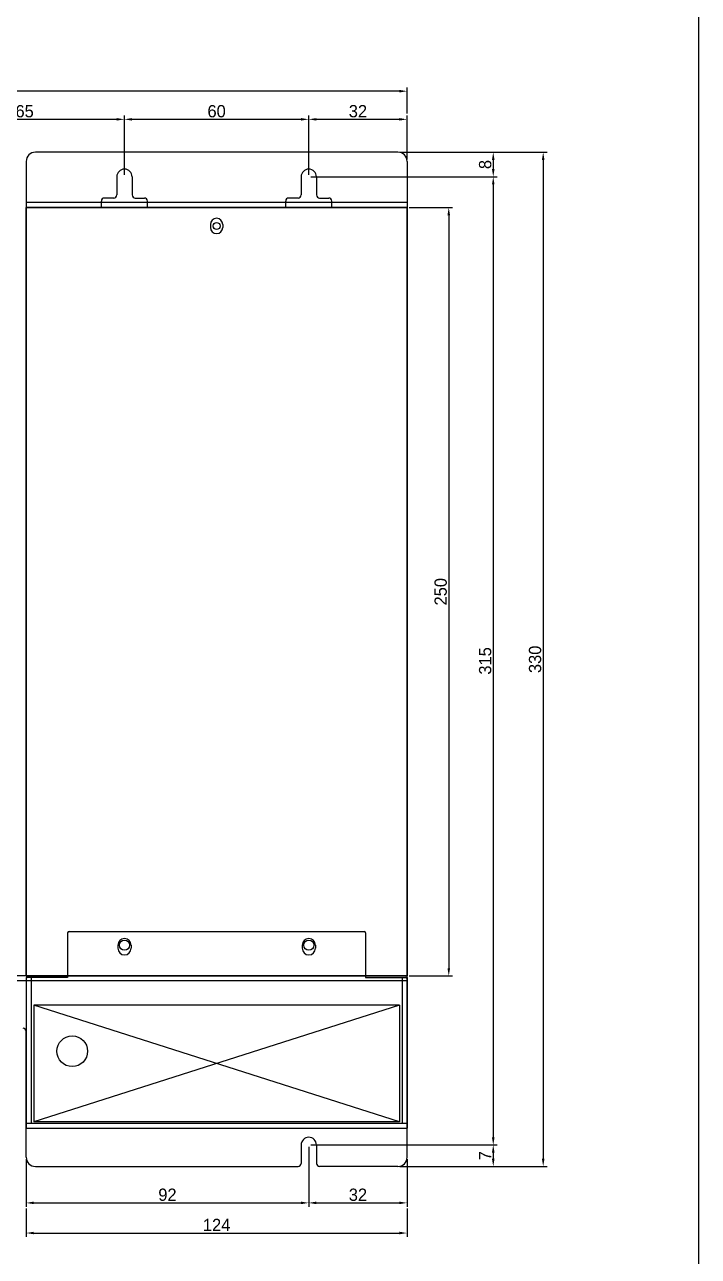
# Model space of a CAD drawing. Header units: millimetres. Extents: x 14468 to 16655, y -2998 to -1717.
# Drawn here: x 15865 to 16084.3, y -2689.5 to -2288.8 of the extents above; entities that cross this region are included whole.
import ezdxf

# ---------------------------------------------------------------- set-up
doc = ezdxf.new("R2010")
doc.units = ezdxf.units.MM
for name, color, linetype in [('CASE', 7, 'Continuous'), ('CASE BRACKET', 7, 'Continuous'), ('CASE COVER', 7, 'Continuous'), ('FAN', 7, 'Continuous'), ('방열판', 7, 'Continuous')]:
    doc.layers.add(name, color=color, linetype=linetype)
doc.dimstyles.new('ISO-25', dxfattribs={"dimtxt": 4, "dimasz": 2.5, "dimexe": 1.25, "dimexo": 0.625, "dimtad": 1, "dimtxsty": 'Standard', "dimcen": 2.5, "dimclrd": 6, "dimclre": 6, "dimclrt": 1, "dimadec": 0, "dimazin": 0, "dimtfac": 1, "dimtmove": 0, "dimatfit": 3, "dimfxl": 1, "dimarcsym": 0})
doc.dimstyles.get("Standard").update_dxf_attribs({"dimtxt": 4, "dimasz": 2, "dimexe": 0.4, "dimexo": 0.9, "dimgap": 0.9, "dimtad": 1, "dimdsep": 46, "dimtxsty": 'Standard', "dimcen": 0.09, "dimclrd": 6, "dimclre": 6, "dimclrt": 4, "dimadec": 0, "dimazin": 2, "dimtfac": 1, "dimtofl": 0, "dimtmove": 0, "dimatfit": 3, "dimfxl": 1, "dimtolj": 1, "dimtzin": 0, "dimarcsym": 0})

# ---------------------------------------------------------------- blocks, each defined once
blk = doc.blocks.new('*D655')
at = {"color": 6, "lineweight": -2, "transparency": 16777216}
for p, q in [((15958.1, -2338.31), (16018.77, -2338.31)), ((16017.52, -2340.81), (16017.52, -2650.81)), ((15958.1, -2653.31), (16018.77, -2653.31))]:
    blk.add_line(p, q, dxfattribs=at)
at = {"color": 6, "transparency": 16777216}
for points in [[(16017.1, -2340.81), (16017.94, -2340.81), (16017.52, -2338.31)], [(16017.1, -2650.81), (16017.94, -2650.81), (16017.52, -2653.31)]]:
    blk.add_solid(points, dxfattribs=at)
at = {"layer": 'Defpoints', "color": 0, "transparency": 16777216}
for p in [(15957.47, -2338.31), (15957.47, -2653.31), (16017.52, -2653.31)]:
    blk.add_point(p, dxfattribs=at)
at = {"color": 1, "transparency": 16777216, "insert": (16014.9, -2495.81), "char_height": 4, "attachment_point": 5, "rotation": 90}
blk.add_mtext('315', dxfattribs=at)
blk = doc.blocks.new('*D656')
at = {"color": 6, "lineweight": -2, "transparency": 16777216}
for p, q in [((15990.1, -2348.31), (16004.29, -2348.31)), ((16003.04, -2350.81), (16003.04, -2595.81)), ((15990.1, -2598.31), (16004.29, -2598.31))]:
    blk.add_line(p, q, dxfattribs=at)
at = {"color": 6, "transparency": 16777216}
for points in [[(16002.62, -2350.81), (16003.46, -2350.81), (16003.04, -2348.31)], [(16002.62, -2595.81), (16003.46, -2595.81), (16003.04, -2598.31)]]:
    blk.add_solid(points, dxfattribs=at)
at = {"layer": 'Defpoints', "color": 0, "transparency": 16777216}
for p in [(15989.47, -2348.31), (15989.47, -2598.31), (16003.04, -2598.31)]:
    blk.add_point(p, dxfattribs=at)
at = {"color": 1, "transparency": 16777216, "insert": (16000.42, -2473.31), "char_height": 4, "attachment_point": 5, "rotation": 90}
blk.add_mtext('250', dxfattribs=at)
blk = doc.blocks.new('*D657')
at = {"color": 6, "lineweight": -2, "transparency": 16777216}
for p, q in [((15987.1, -2330.31), (16035.03, -2330.31)), ((16033.78, -2332.81), (16033.78, -2657.81)), ((15987.1, -2660.31), (16035.03, -2660.31))]:
    blk.add_line(p, q, dxfattribs=at)
at = {"color": 6, "transparency": 16777216}
for points in [[(16033.36, -2332.81), (16034.2, -2332.81), (16033.78, -2330.31)], [(16033.36, -2657.81), (16034.2, -2657.81), (16033.78, -2660.31)]]:
    blk.add_solid(points, dxfattribs=at)
at = {"layer": 'Defpoints', "color": 0, "transparency": 16777216}
for p in [(15986.47, -2330.31), (15986.47, -2660.31), (16033.78, -2660.31)]:
    blk.add_point(p, dxfattribs=at)
at = {"color": 1, "transparency": 16777216, "insert": (16031.15, -2495.31), "char_height": 4, "attachment_point": 5, "rotation": 90}
blk.add_mtext('330', dxfattribs=at)
blk = doc.blocks.new('*D660')
at = {"color": 6, "lineweight": -2, "transparency": 16777216}
for p, q in [((15957.47, -2337.69), (15957.47, -2318.36)), ((15959.97, -2319.61), (15986.97, -2319.61)), ((15989.47, -2332.69), (15989.47, -2318.36))]:
    blk.add_line(p, q, dxfattribs=at)
at = {"color": 6, "transparency": 16777216}
for points in [[(15959.97, -2319.2), (15959.97, -2320.03), (15957.47, -2319.61)], [(15986.97, -2319.2), (15986.97, -2320.03), (15989.47, -2319.61)]]:
    blk.add_solid(points, dxfattribs=at)
at = {"layer": 'Defpoints', "color": 0, "transparency": 16777216}
for p in [(15989.47, -2319.61), (15989.47, -2333.31), (15957.47, -2338.31)]:
    blk.add_point(p, dxfattribs=at)
at = {"color": 1, "transparency": 16777216, "insert": (15973.47, -2316.99), "char_height": 4, "attachment_point": 5}
blk.add_mtext('32', dxfattribs=at)
blk = doc.blocks.new('*D661')
at = {"color": 6, "lineweight": -2, "transparency": 16777216}
for p, q in [((15549.47, -2317.74), (15549.47, -2309.21)), ((15986.97, -2310.46), (15551.97, -2310.46)), ((15989.47, -2317.74), (15989.47, -2309.21))]:
    blk.add_line(p, q, dxfattribs=at)
at = {"color": 6, "transparency": 16777216}
for points in [[(15551.97, -2310.04), (15551.97, -2310.87), (15549.47, -2310.46)], [(15986.97, -2310.04), (15986.97, -2310.87), (15989.47, -2310.46)]]:
    blk.add_solid(points, dxfattribs=at)
at = {"layer": 'Defpoints', "color": 0, "transparency": 16777216}
for p in [(15549.47, -2310.46), (15549.47, -2318.36), (15989.47, -2318.36)]:
    blk.add_point(p, dxfattribs=at)
at = {"color": 1, "transparency": 16777216, "insert": (15769.47, -2307.83), "char_height": 4, "attachment_point": 5}
blk.add_mtext('440', dxfattribs=at)
blk = doc.blocks.new('*D826')
at = {"color": 6, "lineweight": -2, "transparency": 16777216}
for p, q in [((15832.47, -2337.69), (15832.47, -2318.36)), ((15834.97, -2319.61), (15894.97, -2319.61)), ((15897.47, -2337.69), (15897.47, -2318.36))]:
    blk.add_line(p, q, dxfattribs=at)
at = {"color": 6, "transparency": 16777216}
for points in [[(15834.97, -2319.2), (15834.97, -2320.03), (15832.47, -2319.61)], [(15894.97, -2319.2), (15894.97, -2320.03), (15897.47, -2319.61)]]:
    blk.add_solid(points, dxfattribs=at)
at = {"layer": 'Defpoints', "color": 0, "transparency": 16777216}
for p in [(15897.47, -2319.61), (15832.47, -2338.31), (15897.47, -2338.31)]:
    blk.add_point(p, dxfattribs=at)
at = {"color": 1, "transparency": 16777216, "insert": (15864.97, -2316.99), "char_height": 4, "attachment_point": 5}
blk.add_mtext('65', dxfattribs=at)
blk = doc.blocks.new('*D827')
at = {"color": 6, "lineweight": -2, "transparency": 16777216}
for p, q in [((15897.47, -2337.69), (15897.47, -2318.36)), ((15899.97, -2319.61), (15954.97, -2319.61)), ((15957.47, -2337.69), (15957.47, -2318.36))]:
    blk.add_line(p, q, dxfattribs=at)
at = {"color": 6, "transparency": 16777216}
for points in [[(15899.97, -2319.2), (15899.97, -2320.03), (15897.47, -2319.61)], [(15954.97, -2319.2), (15954.97, -2320.03), (15957.47, -2319.61)]]:
    blk.add_solid(points, dxfattribs=at)
at = {"layer": 'Defpoints', "color": 0, "transparency": 16777216}
for p in [(15957.47, -2319.61), (15897.47, -2338.31), (15957.47, -2338.31)]:
    blk.add_point(p, dxfattribs=at)
at = {"color": 1, "transparency": 16777216, "insert": (15927.47, -2316.99), "char_height": 4, "attachment_point": 5}
blk.add_mtext('60', dxfattribs=at)
blk = doc.blocks.new('*D776')
at = {"layer": 'CASE', "color": 6, "lineweight": -2, "transparency": 16777216}
for p, q in [((15957.47, -2653.94), (15957.47, -2673.4)), ((15865.47, -2657.94), (15865.47, -2673.4)), ((15867.97, -2672.15), (15954.97, -2672.15))]:
    blk.add_line(p, q, dxfattribs=at)
at = {"layer": 'CASE', "color": 6, "transparency": 16777216}
for points in [[(15867.97, -2671.73), (15867.97, -2672.56), (15865.47, -2672.15)], [(15954.97, -2671.73), (15954.97, -2672.56), (15957.47, -2672.15)]]:
    blk.add_solid(points, dxfattribs=at)
at = {"layer": 'Defpoints', "color": 0, "transparency": 16777216}
for p in [(15957.47, -2653.31), (15865.47, -2657.31), (15957.47, -2672.15)]:
    blk.add_point(p, dxfattribs=at)
at = {"layer": 'CASE', "color": 1, "transparency": 16777216, "insert": (15911.47, -2669.52), "char_height": 4, "attachment_point": 5}
blk.add_mtext('92', dxfattribs=at)
blk = doc.blocks.new('*D777')
at = {"layer": 'CASE', "color": 6, "lineweight": -2, "transparency": 16777216}
for p, q in [((15957.47, -2653.94), (15957.47, -2673.4)), ((15989.47, -2657.94), (15989.47, -2673.4)), ((15959.97, -2672.15), (15986.97, -2672.15))]:
    blk.add_line(p, q, dxfattribs=at)
at = {"layer": 'CASE', "color": 6, "transparency": 16777216}
for points in [[(15959.97, -2671.73), (15959.97, -2672.56), (15957.47, -2672.15)], [(15986.97, -2671.73), (15986.97, -2672.56), (15989.47, -2672.15)]]:
    blk.add_solid(points, dxfattribs=at)
at = {"layer": 'Defpoints', "color": 0, "transparency": 16777216}
for p in [(15957.47, -2653.31), (15989.47, -2657.31), (15989.47, -2672.15)]:
    blk.add_point(p, dxfattribs=at)
at = {"layer": 'CASE', "color": 1, "transparency": 16777216, "insert": (15973.47, -2669.52), "char_height": 4, "attachment_point": 5}
blk.add_mtext('32', dxfattribs=at)
blk = doc.blocks.new('*D633')
at = {"layer": 'CASE', "color": 6, "lineweight": -2, "transparency": 16777216}
for p, q in [((15865.47, -2674.02), (15865.47, -2683.21)), ((15989.47, -2674.02), (15989.47, -2683.21)), ((15867.97, -2681.96), (15986.97, -2681.96))]:
    blk.add_line(p, q, dxfattribs=at)
at = {"layer": 'CASE', "color": 6, "transparency": 16777216}
for points in [[(15867.97, -2681.54), (15867.97, -2682.37), (15865.47, -2681.96)], [(15986.97, -2681.54), (15986.97, -2682.37), (15989.47, -2681.96)]]:
    blk.add_solid(points, dxfattribs=at)
at = {"layer": 'Defpoints', "color": 0, "transparency": 16777216}
for p in [(15865.47, -2673.4), (15989.47, -2673.4), (15989.47, -2681.96)]:
    blk.add_point(p, dxfattribs=at)
at = {"layer": 'CASE', "color": 1, "transparency": 16777216, "insert": (15927.47, -2679.33), "char_height": 4, "attachment_point": 5}
blk.add_mtext('124', dxfattribs=at)
blk = doc.blocks.new('*D778')
at = {"layer": 'CASE', "color": 6, "lineweight": -2, "transparency": 16777216}
for p, q in [((15958.1, -2653.31), (16018.77, -2653.31)), ((16017.52, -2655.81), (16017.52, -2657.81)), ((15987.1, -2660.31), (16018.77, -2660.31))]:
    blk.add_line(p, q, dxfattribs=at)
at = {"layer": 'CASE', "color": 6, "transparency": 16777216}
for points in [[(16017.1, -2655.81), (16017.94, -2655.81), (16017.52, -2653.31)], [(16017.1, -2657.81), (16017.94, -2657.81), (16017.52, -2660.31)]]:
    blk.add_solid(points, dxfattribs=at)
at = {"layer": 'Defpoints', "color": 0, "transparency": 16777216}
for p in [(15957.47, -2653.31), (15986.47, -2660.31), (16017.52, -2660.31)]:
    blk.add_point(p, dxfattribs=at)
at = {"layer": 'CASE', "color": 1, "transparency": 16777216, "insert": (16014.9, -2656.81), "char_height": 4, "attachment_point": 5, "rotation": 90}
blk.add_mtext('7', dxfattribs=at)
blk = doc.blocks.new('*D779')
at = {"layer": 'CASE', "color": 6, "lineweight": -2, "transparency": 16777216}
for p, q in [((15987.1, -2330.31), (16018.77, -2330.31)), ((16017.52, -2332.81), (16017.52, -2335.81)), ((15958.1, -2338.31), (16018.77, -2338.31))]:
    blk.add_line(p, q, dxfattribs=at)
at = {"layer": 'CASE', "color": 6, "transparency": 16777216}
for points in [[(16017.1, -2332.81), (16017.94, -2332.81), (16017.52, -2330.31)], [(16017.1, -2335.81), (16017.94, -2335.81), (16017.52, -2338.31)]]:
    blk.add_solid(points, dxfattribs=at)
at = {"layer": 'Defpoints', "color": 0, "transparency": 16777216}
for p in [(15986.47, -2330.31), (15957.47, -2338.31), (16017.52, -2338.31)]:
    blk.add_point(p, dxfattribs=at)
at = {"layer": 'CASE', "color": 1, "transparency": 16777216, "insert": (16014.9, -2334.31), "char_height": 4, "attachment_point": 5, "rotation": 90}
blk.add_mtext('8', dxfattribs=at)

msp = doc.modelspace()

# ---------------------------------------------------------------- linework, layer by layer
msp.add_line((16084.293, -1912.257), (16084.293, -2998.249))
at = {"layer": 'CASE'}
for p, q in [((15865.473, -2348.31), (15865.473, -2598.31)), ((15865.473, -2348.31), (15876.473, -2348.31)), ((15866.873, -2348.31), (15988.073, -2348.31)), ((15978.473, -2348.31), (15989.473, -2348.31)), ((15989.473, -2348.31), (15989.473, -2598.31)), ((15865.473, -2598.31), (15876.473, -2598.31)), ((15866.873, -2598.31), (15988.073, -2598.31))]:
    msp.add_line(p, q, dxfattribs=at)
at = {"layer": 'CASE', "color": 5}
for p, q in [((15878.973, -2584.306), (15878.973, -2598.806)), ((15879.473, -2583.806), (15975.473, -2583.806)), ((15975.973, -2584.306), (15975.973, -2598.806)), ((15895.323, -2588.306), (15895.323, -2589.306)), ((15899.623, -2588.306), (15899.623, -2589.306)), ((15955.323, -2588.306), (15955.323, -2589.306)), ((15959.623, -2588.306), (15959.623, -2589.306)), ((15865.473, -2598.806), (15865.473, -2647.806)), ((15878.973, -2598.806), (15865.473, -2598.806)), ((15867.073, -2598.806), (15867.073, -2646.206)), ((15975.973, -2598.806), (15989.473, -2598.806)), ((15987.873, -2598.806), (15987.873, -2646.206)), ((15989.473, -2598.806), (15989.473, -2647.806)), ((15865.473, -2646.206), (15989.473, -2646.206)), ((15865.473, -2647.806), (15989.473, -2647.806))]:
    msp.add_line(p, q, dxfattribs=at)
at = {"layer": 'CASE'}
msp.add_circle((15927.473, -2354.31), 1.15, dxfattribs=at)
at = {"layer": 'CASE', "color": 5}
msp.add_circle((15880.473, -2622.806), 5, dxfattribs=at)
for centre, radius, start, end in [((15879.473, -2584.306), 0.5, 90, 180), ((15975.473, -2584.306), 0.5, 0, 90), ((15897.473, -2588.306), 2.15, 0, 180), ((15957.473, -2588.306), 2.15, 0, 180), ((15897.473, -2589.306), 2.15, 180, 0), ((15957.473, -2589.306), 2.15, 180, 0), ((15865.973, -2599.306), 0.5, 90, 180), ((15988.973, -2599.306), 0.5, 0, 90)]:
    msp.add_arc(centre, radius, start, end, dxfattribs=at)
at = {"layer": 'CASE BRACKET', "color": 2}
for p, q in [((15986.473, -2330.31), (15868.473, -2330.31)), ((15865.473, -2333.31), (15865.473, -2348.31)), ((15989.473, -2333.31), (15989.473, -2348.31)), ((15894.973, -2338.31), (15894.973, -2344.21)), ((15899.973, -2338.31), (15899.973, -2344.21)), ((15954.973, -2338.31), (15954.973, -2344.21)), ((15959.973, -2338.31), (15959.973, -2344.21)), ((15989.473, -2346.71), (15865.473, -2346.71)), ((15989.473, -2348.31), (15865.473, -2348.31)), ((15889.973, -2346.71), (15889.973, -2346.21)), ((15889.973, -2348.31), (15889.973, -2346.71)), ((15893.973, -2345.21), (15890.973, -2345.21)), ((15900.973, -2345.21), (15903.973, -2345.21)), ((15904.973, -2346.71), (15904.973, -2346.21)), ((15904.973, -2348.31), (15904.973, -2346.71)), ((15949.973, -2346.71), (15949.973, -2346.21)), ((15949.973, -2348.31), (15949.973, -2346.71)), ((15953.973, -2345.21), (15950.973, -2345.21)), ((15960.973, -2345.21), (15963.973, -2345.21)), ((15964.973, -2346.71), (15964.973, -2346.21)), ((15964.973, -2348.31), (15964.973, -2346.71)), ((15989.473, -2598.31), (15549.473, -2598.31)), ((15989.473, -2599.91), (15549.473, -2599.91)), ((15989.473, -2657.31), (15989.473, -2598.31)), ((15865.473, -2657.31), (15865.473, -2616.31)), ((15954.973, -2653.31), (15954.973, -2659.31)), ((15959.973, -2653.31), (15959.973, -2659.31)), ((15868.473, -2660.31), (15953.973, -2660.31)), ((15986.473, -2660.31), (15960.973, -2660.31))]:
    msp.add_line(p, q, dxfattribs=at)
for centre, radius, start, end in [((15868.473, -2333.31), 3, 90, 180), ((15986.473, -2333.31), 3, 0, 90), ((15897.473, -2338.31), 2.5, 0, 180), ((15957.473, -2338.31), 2.5, 0, 180), ((15893.973, -2344.21), 1, 270, 0), ((15900.973, -2344.21), 1, 180, 270), ((15953.973, -2344.21), 1, 270, 0), ((15960.973, -2344.21), 1, 180, 270), ((15890.973, -2346.21), 1, 90, 180), ((15903.973, -2346.21), 1, 360, 90), ((15950.973, -2346.21), 1, 90, 180), ((15963.973, -2346.21), 1, 360, 90), ((15864.473, -2616.31), 1, 0, 90), ((15957.473, -2653.31), 2.5, 0, 180), ((15868.473, -2657.31), 3, 180, 270), ((15953.973, -2659.31), 1, 270, 0), ((15960.973, -2659.31), 1, 180, 270), ((15986.473, -2657.31), 3, 270, 0)]:
    msp.add_arc(centre, radius, start, end, dxfattribs=at)
at = {"layer": 'CASE COVER'}
for p, q in [((15989.473, -2348.31), (15865.473, -2348.31)), ((15865.473, -2348.31), (15865.473, -2598.31)), ((15989.473, -2348.31), (15989.473, -2598.31)), ((15925.473, -2353.81), (15925.473, -2354.81)), ((15929.473, -2353.81), (15929.473, -2354.81)), ((15989.473, -2598.31), (15865.473, -2598.31))]:
    msp.add_line(p, q, dxfattribs=at)
for centre, start, end in [((15927.473, -2353.81), 0, 180), ((15927.473, -2354.81), 180, 0)]:
    msp.add_arc(centre, 2, start, end, dxfattribs=at)
at = {"layer": 'FAN', "color": 5}
for p, q in [((15867.973, -2607.806), (15867.973, -2645.806)), ((15986.973, -2607.806), (15867.973, -2645.806)), ((15986.973, -2645.806), (15867.973, -2607.806)), ((15986.973, -2607.806), (15867.973, -2607.806)), ((15986.973, -2607.806), (15986.973, -2645.806)), ((15986.973, -2645.806), (15867.973, -2645.806))]:
    msp.add_line(p, q, dxfattribs=at)
at = {"layer": '방열판', "ltscale": 10}
for p, q in [((15865.473, -2598.306), (15865.473, -2348.31)), ((15989.473, -2348.31), (15865.473, -2348.31)), ((15989.473, -2598.306), (15989.473, -2348.31)), ((15865.473, -2598.306), (15989.473, -2598.306))]:
    msp.add_line(p, q, dxfattribs=at)
for centre in [(15897.473, -2588.306), (15957.473, -2588.306)]:
    msp.add_circle(centre, 1.65, dxfattribs=at)

# ---------------------------------------------------------------- dimensions: what is measured, and where the dimension line sits
at = {"color": 2}
for base, p1, p2, override, picture, middle in [((15549.473, -2310.458), (15989.473, -2318.363), (15549.473, -2318.363), {"dimasz": 2.5, "dimexe": 1.25, "dimexo": 0.625, "dimgap": 0.625, "dimdsep": 44, "dimcen": 2.5, "dimclrt": 1, "dimazin": 0, "dimtofl": 1, "dimtolj": 0, "dimtzin": 8}, '*D661', (15769.473, -2307.833)), ((15989.473, -2319.613), (15957.473, -2338.31), (15989.473, -2333.31), {"dimasz": 2.5, "dimexe": 1.25, "dimexo": 0.625, "dimgap": 0.625, "dimdsep": 44, "dimcen": 2.5, "dimclrt": 1, "dimazin": 0, "dimtofl": 1, "dimtmove": 1, "dimtolj": 0, "dimtzin": 8}, '*D660', (15973.473, -2316.988))]:
    dim = msp.add_linear_dim(base=base, p1=p1, p2=p2, dimstyle='Standard', override=override, dxfattribs=at)
    dim.commit()
    dim.dimension.update_dxf_attribs({"geometry": picture, "text_midpoint": middle})
for base, p1, p2, picture, middle in [((15897.473, -2319.613), (15832.473, -2338.31), (15897.473, -2338.31), '*D826', (15864.973, -2316.988)), ((15957.473, -2319.613), (15897.473, -2338.31), (15957.473, -2338.31), '*D827', (15927.473, -2316.988))]:
    dim = msp.add_linear_dim(base=base, p1=p1, p2=p2, dimstyle='Standard', override={"dimasz": 2.5, "dimexe": 1.25, "dimexo": 0.625, "dimgap": 0.625, "dimdsep": 44, "dimcen": 2.5, "dimclrt": 1, "dimazin": 0, "dimtofl": 1, "dimtmove": 1, "dimtolj": 0, "dimtzin": 8})
    dim.commit()
    dim.dimension.update_dxf_attribs({"geometry": picture, "text_midpoint": middle})
for base, p1, p2, picture, middle in [((16033.779, -2660.31), (15986.473, -2330.31), (15986.473, -2660.31), '*D657', (16031.154, -2495.31)), ((16017.521, -2653.31), (15957.473, -2338.31), (15957.473, -2653.31), '*D655', (16014.896, -2495.81)), ((16003.041, -2598.306), (15989.473, -2348.31), (15989.473, -2598.306), '*D656', (16000.416, -2473.308))]:
    dim = msp.add_linear_dim(base=base, p1=p1, p2=p2, angle=90, dimstyle='Standard', override={"dimasz": 2.5, "dimexe": 1.25, "dimexo": 0.625, "dimgap": 0.625, "dimdsep": 44, "dimcen": 2.5, "dimclrt": 1, "dimazin": 0, "dimtofl": 1, "dimtolj": 0, "dimtzin": 8}, dxfattribs=at)
    dim.commit()
    dim.dimension.update_dxf_attribs({"geometry": picture, "text_midpoint": middle})
at = {"layer": 'CASE'}
for base, p1, p2, picture, middle in [((16017.521, -2338.31), (15986.473, -2330.31), (15957.473, -2338.31), '*D779', (16014.896, -2334.31)), ((16017.521, -2660.31), (15957.473, -2653.31), (15986.473, -2660.31), '*D778', (16014.896, -2656.81))]:
    dim = msp.add_linear_dim(base=base, p1=p1, p2=p2, angle=90, dimstyle='ISO-25', dxfattribs=at)
    dim.commit()
    dim.dimension.update_dxf_attribs({"geometry": picture, "text_midpoint": middle})
for base, p1, p2, picture, middle in [((15957.473, -2672.148), (15865.473, -2657.31), (15957.473, -2653.31), '*D776', (15911.473, -2669.523)), ((15989.473, -2681.955), (15865.473, -2673.398), (15989.473, -2673.398), '*D633', (15927.473, -2679.33))]:
    dim = msp.add_linear_dim(base=base, p1=p1, p2=p2, dimstyle='ISO-25', dxfattribs=at)
    dim.commit()
    dim.dimension.update_dxf_attribs({"geometry": picture, "text_midpoint": middle})
dim = msp.add_linear_dim(base=(15989.473, -2672.148), p1=(15957.473, -2653.31), p2=(15989.473, -2657.31), dimstyle='ISO-25', override={"dimtmove": 1}, dxfattribs=at)
dim.commit()
dim.dimension.update_dxf_attribs({"geometry": '*D777', "text_midpoint": (15973.473, -2669.523)})

doc.saveas('drawing.dxf')
